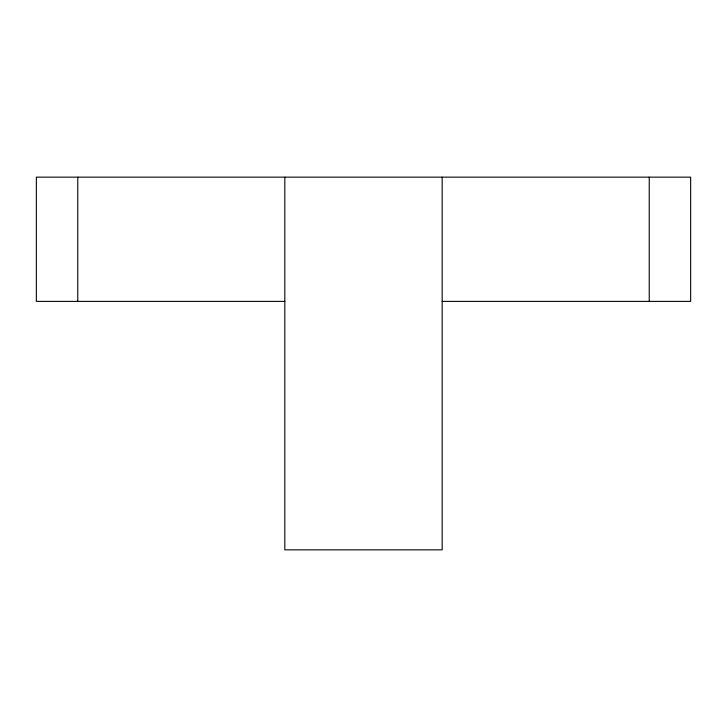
<?xml version="1.0" encoding="UTF-8"?>
<svg xmlns="http://www.w3.org/2000/svg" width="727" height="727" viewBox="0 0 727 727"><rect width="100%" height="100%" fill="white"/><g stroke="black" fill="none" stroke-linecap="round" stroke-linejoin="round"><path stroke-width="1.09" d="M284.82 301.387L36.35 301.387L36.35 177.152L690.65 177.152L690.65 301.387L442.18 301.387M649.238 177.152L649.238 301.387M442.18 177.152L442.18 549.848L284.82 549.848L284.82 177.152M77.762 177.152L77.762 301.387"/></g></svg>
